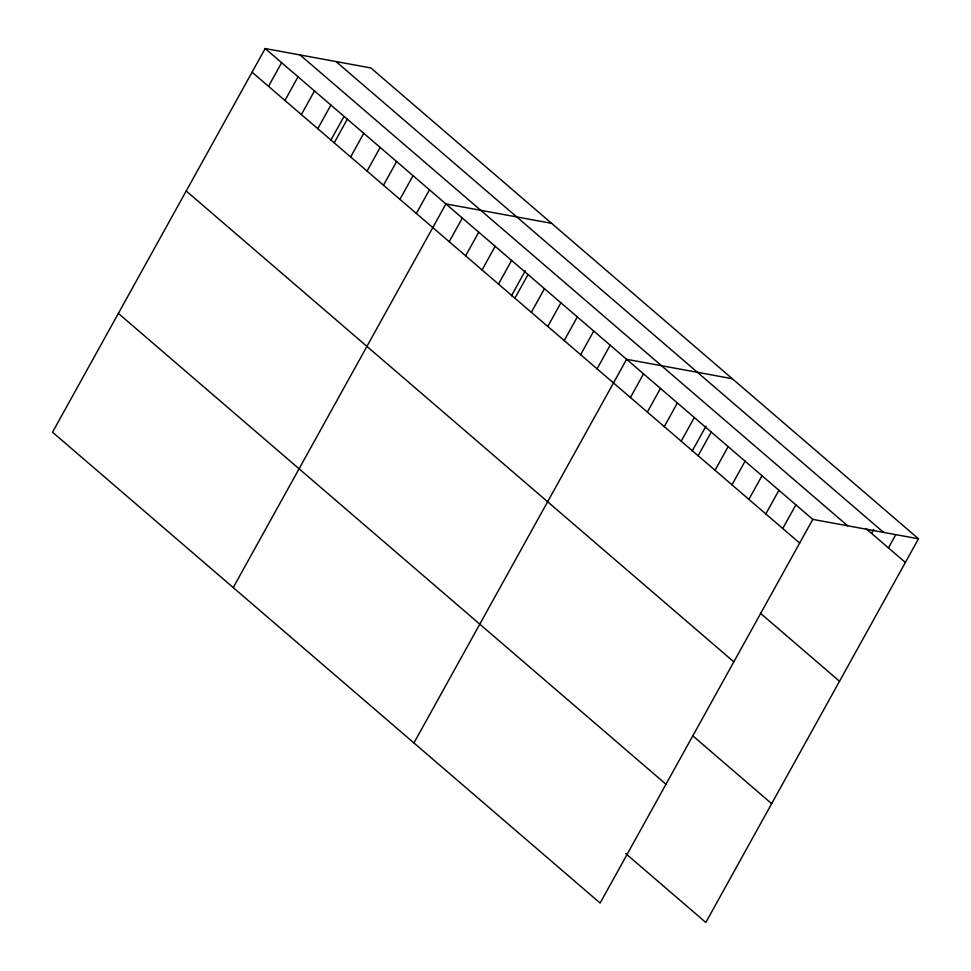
<?xml version="1.0" encoding="UTF-8"?>
<svg xmlns="http://www.w3.org/2000/svg" width="971" height="971" viewBox="0 0 971 971"><rect width="100%" height="100%" fill="white"/><g stroke="black" fill="none" stroke-linecap="round" stroke-linejoin="round"><path stroke-width="1.46" d="M918.481 538.796L370.873 67.946L265.18 48.55L52.519 432.204L600.127 903.054L812.788 519.388L918.481 538.796L705.82 922.45L625.7 853.57M268.506 86.334L281.614 62.678M284.928 100.462L298.036 76.806M301.362 114.578L314.47 90.922M317.784 128.706L330.893 105.05M330.686 140.443L343.868 116.69M334.218 142.834L347.327 119.178M350.64 156.962L363.749 133.306M367.074 171.078L380.183 147.422M383.496 185.206L396.605 161.55M399.931 199.334L413.039 175.678M416.353 213.462L429.461 189.806M233.234 587.589L445.895 203.922L551.589 223.33M449.209 241.706L462.317 218.05M465.643 255.834L478.752 232.178M482.065 269.962L495.174 246.306M498.499 284.09L511.608 260.434M511.401 295.827L525.299 270.739M514.921 298.206L528.03 274.55M531.355 312.334L544.464 288.678M547.778 326.462L560.886 302.806M564.212 340.59L577.32 316.934M580.634 354.706L593.742 331.05M597.068 368.834L610.176 345.178M413.937 742.961L626.598 359.306L732.292 378.702M630.422 397.515L643.53 373.859M647.341 412.068L660.45 388.412M664.273 426.621L677.382 402.965M681.193 441.174L694.314 417.518M692.105 451.199L706.014 426.123M698.125 455.727L711.233 432.071M715.044 470.28L728.165 446.624M731.976 484.832L745.085 461.176M748.896 499.385L762.017 475.729M765.828 513.938L778.936 490.282M782.747 528.491L795.868 504.835M871.521 533.346L873.706 529.401M888.441 547.899L895.723 534.754M336.002 61.549L883.598 532.387M865.877 528.491L905.373 562.452M300.063 54.946L847.671 525.797M265.18 48.55L812.788 519.388M252.072 72.206L799.679 543.044M760.524 613.332L839.514 681.254M186.226 191.008L733.821 661.846M692.675 735.739L771.666 803.648M118.377 313.415L665.972 784.252"/></g></svg>
